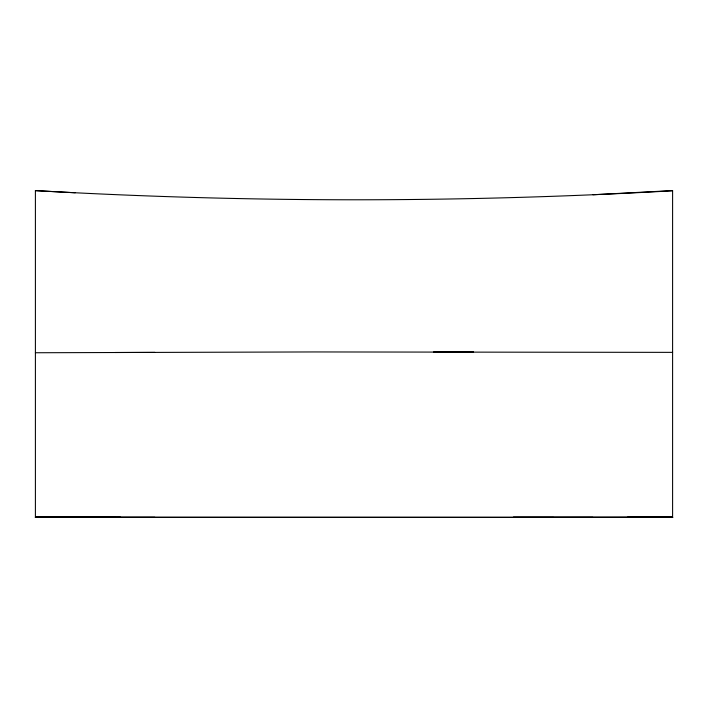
<?xml version="1.0" encoding="UTF-8"?>
<svg xmlns="http://www.w3.org/2000/svg" width="708" height="708" viewBox="0 0 708 708"><rect width="100%" height="100%" fill="white"/><g stroke="black" fill="none" stroke-linecap="round" stroke-linejoin="round"><path stroke-width="1.06" d="M672.6 190.788C460.421 202.842 247.57 202.78 35.4 190.62L75.225 192.762M592.95 194.753L672.6 190.585L672.6 517.486L632.775 517.344M35.4 352.752L314.175 351.947L672.6 352.363M35.4 190.514L35.4 517.424L154.875 517.3M35.4 517.415L120.581 517.194M115.05 352.495L154.875 352.38M553.125 517.371L672.6 517.291L669.37 517.203M592.95 517.327L35.4 517.265L115.05 517.256M513.3 517.229L553.125 517.256M672.6 517.353L35.4 517.327L75.225 517.283M513.3 517.38L672.6 517.221M627.394 517.194L672.6 517.3L668.299 517.185M657.528 517.194L672.6 517.265L666.139 517.194M665.069 517.194L672.6 517.274M473.475 352.071L433.65 352.053L473.475 352.097"/></g></svg>
